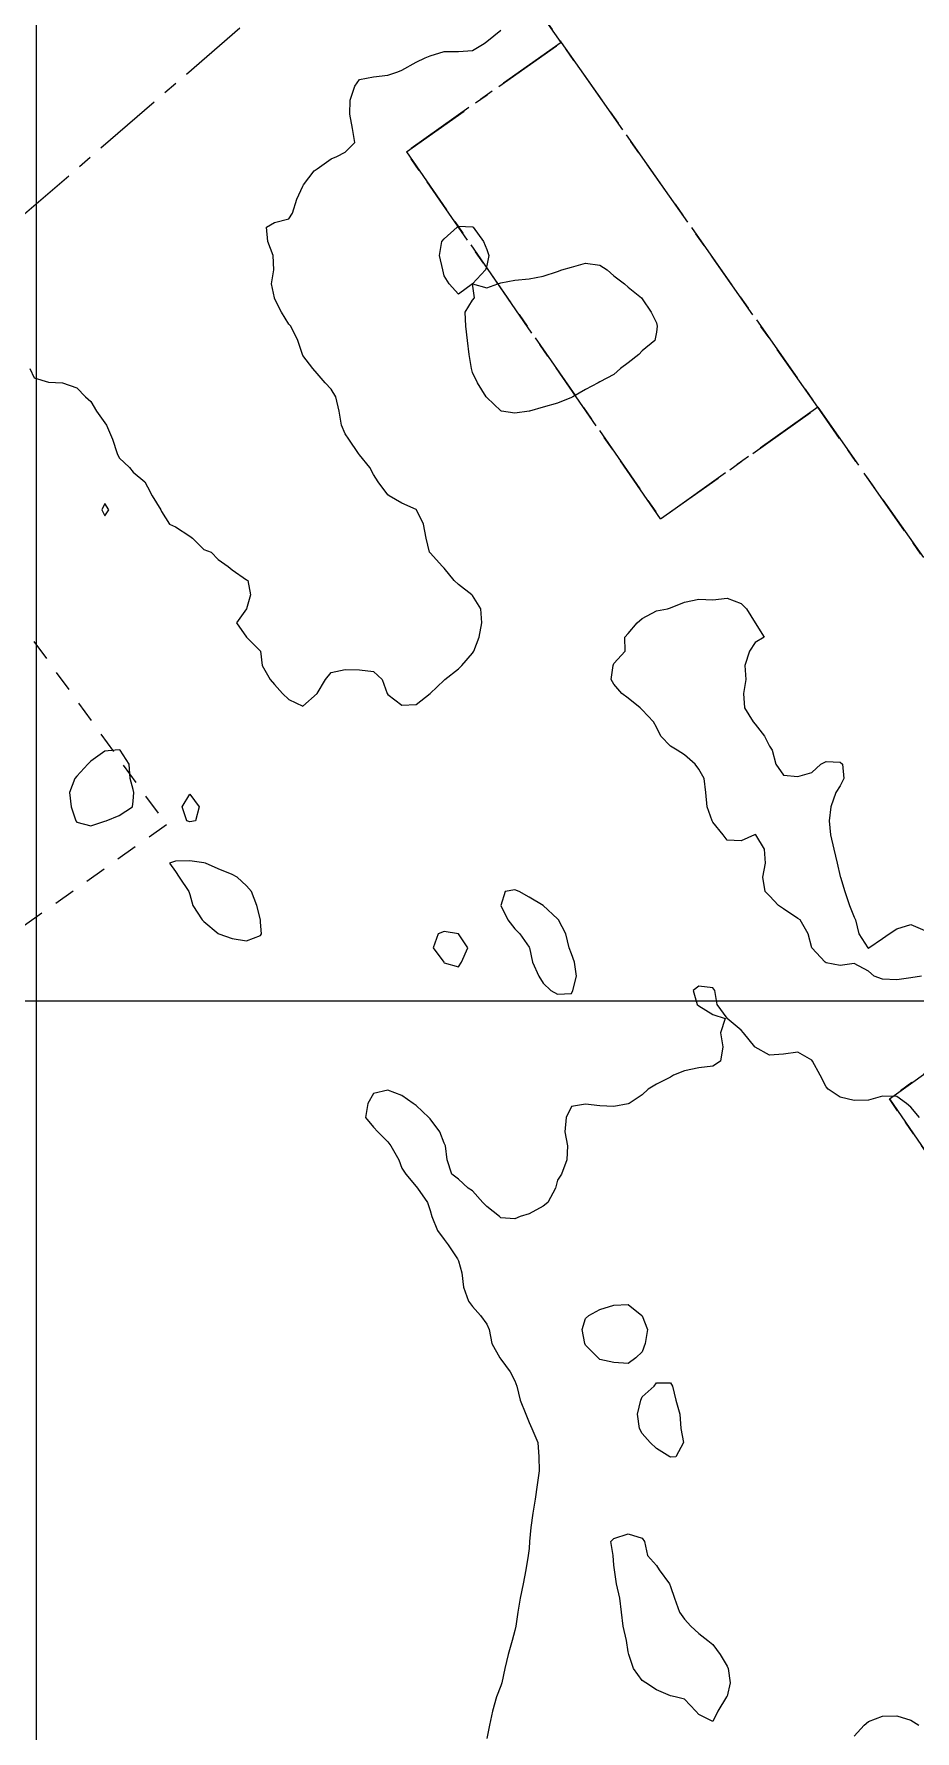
# Model space of a CAD drawing. Header units: centimetres. Extents: x 0 to 642158, y -847 to 649707.
# Drawn here: x 616666.7 to 616697.9, y 620461.5 to 620521.6 of the extents above; entities that cross this region are included whole.
import ezdxf

# ---------------------------------------------------------------- set-up
doc = ezdxf.new("R2010")
doc.units = ezdxf.units.CM
doc.header["$MEASUREMENT"] = 0
doc.linetypes.add('CENTERX2', pattern=[4, 2.5, -0.5, 0.5, -0.5])
doc.linetypes.add('JIS_02_0.7', pattern=[1.35, 0.75, -0.6])
for name, color, linetype, lineweight in [('MEV_grille', 254, 'Continuous', 9), ('WAL_parcellaire agricole', 7, 'JIS_02_0.7', 25), ('WAL_topographie 0.5', 253, 'Continuous', 20)]:
    doc.layers.add(name, color=color, linetype=linetype, lineweight=lineweight)
doc.layers.add('SPW_parcellaire cadastral', color=7, linetype='CENTERX2', lineweight=25, true_color=0xff0542)

# ---------------------------------------------------------------- blocks, each defined once
blk = doc.blocks.new('*U114')
at = {"layer": 'MEV_grille', "transparency": 33554687}
blk.add_lwpolyline([(-1338.461, 0), (1338.461, 0)], dxfattribs=at)
blk = doc.blocks.new('*U115')
at = {"layer": 'MEV_grille', "color": 0, "linetype": 'ByBlock', "lineweight": -2, "transparency": 16777216}
blk.add_blockref('*U114', (0, -1900), dxfattribs=at)
blk = doc.blocks.new('*U112')
at = {"layer": 'MEV_grille', "transparency": 33554687}
blk.add_lwpolyline([(0, 1825.476), (0, -1825.476)], dxfattribs=at)
blk = doc.blocks.new('*U113')
at = {"layer": 'MEV_grille', "color": 0, "linetype": 'ByBlock', "lineweight": -2, "transparency": 16777216}
blk.add_blockref('*U112', (1300, 0), dxfattribs=at)

msp = doc.modelspace()

# ---------------------------------------------------------------- linework, layer by layer
at = {"layer": 'SPW_parcellaire cadastral'}
for points in [[(616764.436, 620409.464), (616718.631, 620473.946), (616738.958, 620488.505), (616727.015, 620505.508), (616706.721, 620490.909), (616694.46, 620508.382), (616685.388, 620521.293), (616681.328, 620527.07), (616709.995, 620543.342), (616712.415, 620539.929), (616718.6, 620531.181), (616727.26, 620518.928), (616736.384, 620525.566), (616741.161, 620518.765), (616736.728, 620515.693), (616741.854, 620508.295), (616747.786, 620512.551), (616765.021, 620487.87), (616775.953, 620495.388), (616784.98, 620495.889), (616829.378, 620431.374), (616810.738, 620422.244), (616764.436, 620409.464)], [(616764.436, 620409.464), (616683.174, 620386.893), (616664.567, 620423.139), (616658.826, 620434.525), (616640.601, 620470.67), (616632.784, 620486.173), (616675.753, 620523.303), (616681.328, 620527.07), (616685.388, 620521.293), (616679.91, 620517.422), (616688.902, 620504.431), (616694.46, 620508.382), (616706.721, 620490.909), (616696.99, 620483.909), (616708.657, 620467.046), (616718.631, 620473.946), (616764.436, 620409.464)], [(616685.388, 620521.293), (616694.46, 620508.382), (616688.902, 620504.431), (616679.91, 620517.422), (616685.388, 620521.293)], [(616718.631, 620473.946), (616708.657, 620467.046), (616696.99, 620483.909), (616706.721, 620490.909), (616727.015, 620505.508), (616738.958, 620488.505), (616718.631, 620473.946)]]:
    msp.add_lwpolyline(points, dxfattribs=at)
at = {"layer": 'WAL_parcellaire agricole'}
msp.add_lwpolyline([(616651.688, 620350.856), (616600.26, 620451.183), (616608.425, 620461.85), (616622.173, 620477.102), (616635.172, 620488.353), (616660.419, 620508.856), (616671.421, 620493.607), (616629.925, 620464.103), (616654.179, 620430.606), (616694.925, 620460.11), (616705.425, 620453.862), (616716.176, 620445.863), (616716.18, 620413.113), (616721.93, 620412.614), (616721.929, 620425.864), (616769.174, 620460.619), (616773.174, 620458.869), (616777.174, 620462.37), (616772.548, 620470.869), (616795.671, 620482.872), (616810.299, 620459.624)], dxfattribs=at)
at = {"layer": 'WAL_topographie 0.5'}
for points in [[(616666.588, 620509.75), (616666.75, 620509.425), (616667.25, 620509.272), (616667.75, 620509.25), (616667.75, 620509.25), (616668.25, 620509.067), (616668.567, 620508.75), (616668.75, 620508.583), (616668.954, 620508.25), (616669.25, 620507.829), (616669.306, 620507.75), (616669.511, 620507.25), (616669.682, 620506.75), (616669.75, 620506.589), (616670.112, 620506.25), (616670.25, 620506.09), (616670.655, 620505.75), (616670.75, 620505.568), (616670.917, 620505.25), (616671.222, 620504.75), (616671.25, 620504.694), (616671.536, 620504.25), (616671.75, 620504.156), (616672.25, 620503.818), (616672.346, 620503.75), (616672.75, 620503.346), (616673, 620503.25), (616673.25, 620503), (616673.607, 620502.75), (616673.75, 620502.625), (616674.25, 620502.281), (616674.306, 620502.25), (616674.393, 620501.75), (616674.25, 620501.25), (616674.25, 620501.25), (616673.9, 620500.75), (616674.25, 620500.25), (616674.25, 620500.25), (616674.75, 620499.75), (616674.75, 620499.75), (616674.81, 620499.25), (616675.095, 620498.75), (616675.25, 620498.577), (616675.524, 620498.25), (616675.75, 620498.044), (616676.25, 620497.81), (616676.75, 620498.25), (616676.75, 620498.25), (616677.055, 620498.75), (616677.25, 620499), (616677.75, 620499.104), (616678.25, 620499.094), (616678.75, 620499.038), (616679.05, 620498.75), (616679.229, 620498.25), (616679.25, 620498.224), (616679.75, 620497.847), (616680.25, 620497.864), (616680.75, 620498.25), (616680.75, 620498.25), (616681.25, 620498.729), (616681.273, 620498.75), (616681.75, 620499.133), (616681.875, 620499.25), (616682.25, 620499.682), (616682.294, 620499.75), (616682.485, 620500.25), (616682.577, 620500.75), (616682.539, 620501.25), (616682.25, 620501.728), (616682.224, 620501.75), (616681.75, 620502.113), (616681.598, 620502.25), (616681.25, 620502.694), (616681.185, 620502.75), (616680.75, 620503.232), (616680.731, 620503.25), (616680.609, 620503.75), (616680.52, 620504.25), (616680.264, 620504.75), (616680.25, 620504.77), (616679.75, 620504.985), (616679.3, 620505.25), (616679.25, 620505.281), (616678.909, 620505.75), (616678.75, 620506), (616678.615, 620506.25), (616678.25, 620506.702), (616678.218, 620506.75), (616677.875, 620507.25), (616677.75, 620507.44), (616677.62, 620507.75), (616677.533, 620508.25), (616677.417, 620508.75), (616677.25, 620509.021), (616677.039, 620509.25), (616676.75, 620509.574), (616676.607, 620509.75), (616676.25, 620510.219), (616676.232, 620510.25), (616676.067, 620510.75), (616675.818, 620511.25), (616675.75, 620511.324), (616675.494, 620511.75), (616675.25, 620512.228), (616675.241, 620512.25), (616675.138, 620512.75), (616675.223, 620513.25), (616675.2, 620513.75), (616675.007, 620514.25), (616674.958, 620514.75), (616675.25, 620514.925), (616675.75, 620515.046), (616675.878, 620515.25), (616676.038, 620515.75), (616676.25, 620516.208), (616676.269, 620516.25), (616676.65, 620516.75), (616676.75, 620516.821), (616677.25, 620517.168), (616677.45, 620517.25), (616677.75, 620517.411), (616678.083, 620517.75), (616678.008, 620518.25), (616677.914, 620518.75), (616677.927, 620519.25), (616678.087, 620519.75), (616678.25, 620519.983), (616678.75, 620520.071), (616679.25, 620520.131), (616679.607, 620520.25), (616679.75, 620520.306), (616680.25, 620520.588), (616680.573, 620520.75), (616680.75, 620520.823), (616681.25, 620520.969), (616681.75, 620520.976), (616682.25, 620521.009), (616682.662, 620521.25), (616682.75, 620521.325), (616683.25, 620521.729)], [(616684.268, 620508.25), (616684.25, 620508.246), (616683.75, 620508.17), (616683.274, 620508.25), (616683.25, 620508.257), (616682.75, 620508.727), (616682.731, 620508.75), (616682.421, 620509.25), (616682.25, 620509.618), (616682.216, 620509.75), (616682.131, 620510.25), (616682.069, 620510.75), (616682.017, 620511.25), (616681.992, 620511.75), (616682.25, 620512.169), (616682.32, 620512.25), (616682.25, 620512.75), (616681.75, 620512.383), (616681.417, 620512.75), (616681.25, 620513.039), (616681.204, 620513.25), (616681.081, 620513.75), (616681.162, 620514.25), (616681.25, 620514.346), (616681.702, 620514.75), (616681.75, 620514.786), (616682.25, 620514.771), (616682.266, 620514.75), (616682.636, 620514.25), (616682.75, 620513.964), (616682.821, 620513.75), (616682.75, 620513.397), (616682.707, 620513.25), (616682.25, 620512.75), (616682.75, 620512.606), (616683.145, 620512.75), (616683.25, 620512.785), (616683.75, 620512.884), (616684.25, 620512.932), (616684.75, 620513.023), (616685.25, 620513.192), (616685.408, 620513.25), (616685.75, 620513.337), (616686.25, 620513.48), (616686.75, 620513.412), (616687.01, 620513.25), (616687.25, 620513.028), (616687.625, 620512.75), (616687.75, 620512.631), (616688.221, 620512.25), (616688.25, 620512.221), (616688.57, 620511.75), (616688.75, 620511.375), (616688.782, 620511.25), (616688.75, 620511.036), (616688.694, 620510.75), (616688.25, 620510.378), (616688.133, 620510.25), (616687.75, 620509.96), (616687.479, 620509.75), (616687.25, 620509.546), (616686.75, 620509.283), (616686.689, 620509.25), (616686.25, 620509.008), (616685.794, 620508.75), (616685.75, 620508.73), (616685.25, 620508.525), (616684.75, 620508.388), (616684.268, 620508.25)], [(616669.25, 620504.536), (616669.386, 620504.75), (616669.25, 620504.981), (616669.139, 620504.75), (616669.25, 620504.536)], [(616698.132, 620488.25), (616697.75, 620488.19), (616697.25, 620488.129), (616696.75, 620488.151), (616696.456, 620488.25), (616696.25, 620488.429), (616695.75, 620488.702), (616695.25, 620488.627), (616694.75, 620488.724), (616694.724, 620488.75), (616694.25, 620489.25), (616694.25, 620489.25), (616694.115, 620489.75), (616693.836, 620490.25), (616693.75, 620490.295), (616693.25, 620490.63), (616693.068, 620490.75), (616692.75, 620491.093), (616692.596, 620491.25), (616692.518, 620491.75), (616692.613, 620492.25), (616692.58, 620492.75), (616692.269, 620493.25), (616692.25, 620493.264), (616692.221, 620493.25), (616691.75, 620493.039), (616691.25, 620493.064), (616691.116, 620493.25), (616690.75, 620493.705), (616690.725, 620493.75), (616690.543, 620494.25), (616690.497, 620494.75), (616690.437, 620495.25), (616690.25, 620495.579), (616690.127, 620495.75), (616689.75, 620496.089), (616689.486, 620496.25), (616689.25, 620496.389), (616688.912, 620496.75), (616688.75, 620497.059), (616688.652, 620497.25), (616688.25, 620497.677), (616688.182, 620497.75), (616687.75, 620498.093), (616687.53, 620498.25), (616687.25, 620498.58), (616687.15, 620498.75), (616687.219, 620499.25), (616687.25, 620499.319), (616687.653, 620499.75), (616687.639, 620500.25), (616687.75, 620500.382), (616688.068, 620500.75), (616688.25, 620500.907), (616688.75, 620501.179), (616689.139, 620501.25), (616689.25, 620501.286), (616689.75, 620501.492), (616690.25, 620501.589), (616690.75, 620501.573), (616691.25, 620501.629), (616691.75, 620501.438), (616691.938, 620501.25), (616692.25, 620500.75), (616692.25, 620500.75), (616692.568, 620500.25), (616692.25, 620500.055), (616692.046, 620499.75), (616691.885, 620499.25), (616691.917, 620498.75), (616691.836, 620498.25), (616691.869, 620497.75), (616692.174, 620497.25), (616692.25, 620497.175), (616692.573, 620496.75), (616692.75, 620496.395), (616692.844, 620496.25), (616692.971, 620495.75), (616693.25, 620495.37), (616693.75, 620495.315), (616694.25, 620495.464), (616694.566, 620495.75), (616694.75, 620495.85), (616695.25, 620495.826), (616695.331, 620495.75), (616695.379, 620495.25), (616695.25, 620494.985), (616695.096, 620494.75), (616694.917, 620494.25), (616694.858, 620493.75), (616694.904, 620493.25), (616695.03, 620492.75), (616695.145, 620492.25), (616695.25, 620491.774), (616695.257, 620491.75), (616695.417, 620491.25), (616695.583, 620490.75), (616695.75, 620490.337), (616695.79, 620490.25), (616695.913, 620489.75), (616696.224, 620489.25), (616696.25, 620489.231), (616696.261, 620489.25), (616696.75, 620489.591), (616696.988, 620489.75), (616697.25, 620489.922), (616697.75, 620490.078), (616698.25, 620489.87)], [(616669.25, 620493.732), (616669.295, 620493.75), (616669.75, 620493.935), (616670.223, 620494.25), (616670.25, 620494.45), (616670.275, 620494.75), (616670.25, 620494.86), (616670.146, 620495.25), (616670.106, 620495.75), (616669.786, 620496.25), (616669.75, 620496.266), (616669.614, 620496.25), (616669.25, 620496.209), (616668.75, 620495.861), (616668.643, 620495.75), (616668.25, 620495.327), (616668.183, 620495.25), (616667.998, 620494.75), (616668.055, 620494.25), (616668.216, 620493.75), (616668.25, 620493.7), (616668.75, 620493.575), (616669.25, 620493.732)], [(616672.45, 620493.75), (616672.25, 620493.709), (616672.14, 620493.75), (616671.981, 620494.25), (616672.25, 620494.688), (616672.582, 620494.25), (616672.45, 620493.75)], [(616674.75, 620489.686), (616674.782, 620489.75), (616674.75, 620490.166), (616674.745, 620490.25), (616674.617, 620490.75), (616674.432, 620491.25), (616674.25, 620491.453), (616673.931, 620491.75), (616673.75, 620491.852), (616673.25, 620492.048), (616672.803, 620492.25), (616672.75, 620492.263), (616672.25, 620492.338), (616671.75, 620492.318), (616671.534, 620492.25), (616671.75, 620491.953), (616671.877, 620491.75), (616672.219, 620491.25), (616672.25, 620491.145), (616672.353, 620490.75), (616672.689, 620490.25), (616672.75, 620490.188), (616673.25, 620489.761), (616673.276, 620489.75), (616673.75, 620489.586), (616674.25, 620489.503), (616674.75, 620489.686)], [(616685.75, 620487.635), (616685.802, 620487.75), (616685.925, 620488.25), (616685.859, 620488.75), (616685.75, 620489.044), (616685.672, 620489.25), (616685.553, 620489.75), (616685.294, 620490.25), (616685.25, 620490.278), (616684.75, 620490.75), (616684.75, 620490.75), (616684.25, 620491.05), (616683.902, 620491.25), (616683.75, 620491.307), (616683.4, 620491.25), (616683.25, 620490.75), (616683.5, 620490.25), (616683.75, 620489.93), (616683.917, 620489.75), (616684.25, 620489.276), (616684.265, 620489.25), (616684.367, 620488.75), (616684.589, 620488.25), (616684.75, 620488), (616685.013, 620487.75), (616685.25, 620487.614), (616685.75, 620487.635)], [(616681.75, 620488.583), (616681.864, 620488.75), (616682.083, 620489.25), (616681.75, 620489.75), (616681.75, 620489.75), (616681.25, 620489.829), (616681.036, 620489.75), (616680.861, 620489.25), (616681.231, 620488.75), (616681.25, 620488.729), (616681.75, 620488.583)], [(616698.058, 620483.25), (616697.75, 620483.622), (616697.593, 620483.75), (616697.25, 620484), (616696.75, 620484.004), (616696.25, 620483.871), (616695.75, 620483.859), (616695.25, 620483.969), (616694.821, 620484.25), (616694.75, 620484.342), (616694.539, 620484.75), (616694.275, 620485.25), (616694.25, 620485.279), (616693.75, 620485.567), (616693.25, 620485.495), (616692.75, 620485.457), (616692.25, 620485.741), (616692.237, 620485.75), (616691.827, 620486.25), (616691.75, 620486.347), (616691.259, 620486.75), (616691.25, 620486.764), (616690.897, 620487.25), (616690.82, 620487.75), (616690.75, 620487.841), (616690.25, 620487.897), (616690.058, 620487.75), (616690.19, 620487.25), (616690.25, 620487.208), (616690.75, 620486.893), (616691.178, 620486.75), (616691.018, 620486.25), (616691.1, 620485.75), (616691.023, 620485.25), (616690.75, 620485.063), (616690.25, 620485.008), (616689.75, 620484.903), (616689.354, 620484.75), (616689.25, 620484.681), (616688.75, 620484.435), (616688.456, 620484.25), (616688.25, 620484.056), (616687.792, 620483.75), (616687.75, 620483.733), (616687.25, 620483.639), (616686.75, 620483.659), (616686.25, 620483.721), (616685.75, 620483.639), (616685.566, 620483.25), (616685.515, 620482.75), (616685.61, 620482.25), (616685.579, 620481.75), (616685.391, 620481.25), (616685.25, 620481.033), (616685.185, 620480.75), (616684.914, 620480.25), (616684.75, 620480.114), (616684.25, 620479.845), (616683.935, 620479.75), (616683.75, 620479.665), (616683.25, 620479.706), (616683.205, 620479.75), (616682.75, 620480.103), (616682.615, 620480.25), (616682.25, 620480.656), (616682.09, 620480.75), (616681.75, 620481.073), (616681.517, 620481.25), (616681.351, 620481.75), (616681.293, 620482.25), (616681.25, 620482.348), (616681.09, 620482.75), (616680.75, 620483.203), (616680.704, 620483.25), (616680.25, 620483.678), (616680.149, 620483.75), (616679.75, 620484.036), (616679.25, 620484.225), (616678.75, 620484.106), (616678.548, 620483.75), (616678.468, 620483.25), (616678.75, 620482.911), (616678.9, 620482.75), (616679.25, 620482.39), (616679.356, 620482.25), (616679.639, 620481.75), (616679.75, 620481.458), (616679.893, 620481.25), (616680.25, 620480.814), (616680.305, 620480.75), (616680.651, 620480.25), (616680.75, 620479.958), (616680.806, 620479.75), (616681.006, 620479.25), (616681.25, 620478.936), (616681.393, 620478.75), (616681.721, 620478.25), (616681.75, 620478.177), (616681.865, 620477.75), (616681.927, 620477.25), (616682.108, 620476.75), (616682.25, 620476.56), (616682.532, 620476.25), (616682.75, 620475.94), (616682.839, 620475.75), (616682.937, 620475.25), (616683.21, 620474.75), (616683.25, 620474.696), (616683.579, 620474.25), (616683.75, 620473.933), (616683.811, 620473.75), (616683.935, 620473.25), (616684.13, 620472.75), (616684.25, 620472.464), (616684.346, 620472.25), (616684.558, 620471.75), (616684.598, 620471.25), (616684.607, 620470.75), (616684.533, 620470.25), (616684.467, 620469.75), (616684.386, 620469.25), (616684.312, 620468.75), (616684.268, 620468.25), (616684.25, 620468), (616684.222, 620467.75), (616684.131, 620467.25), (616684.036, 620466.75), (616683.939, 620466.25), (616683.846, 620465.75), (616683.776, 620465.25), (616683.75, 620465.1), (616683.655, 620464.75), (616683.51, 620464.25), (616683.394, 620463.75), (616683.28, 620463.25), (616683.25, 620463.139), (616683.101, 620462.75), (616682.957, 620462.25), (616682.853, 620461.75), (616682.75, 620461.283)], [(616688.023, 620474.75), (616687.75, 620474.543), (616687.25, 620474.583), (616686.75, 620474.695), (616686.688, 620474.75), (616686.25, 620475.194), (616686.222, 620475.25), (616686.131, 620475.75), (616686.25, 620476.137), (616686.363, 620476.25), (616686.75, 620476.461), (616687.25, 620476.611), (616687.75, 620476.632), (616688.237, 620476.25), (616688.25, 620476.233), (616688.439, 620475.75), (616688.356, 620475.25), (616688.25, 620474.958), (616688.023, 620474.75)], [(616689.438, 620471.25), (616689.25, 620471.23), (616689.225, 620471.25), (616688.75, 620471.54), (616688.533, 620471.75), (616688.25, 620472.07), (616688.158, 620472.25), (616688.08, 620472.75), (616688.197, 620473.25), (616688.25, 620473.369), (616688.671, 620473.75), (616688.75, 620473.865), (616689.25, 620473.865), (616689.323, 620473.75), (616689.444, 620473.25), (616689.576, 620472.75), (616689.613, 620472.25), (616689.708, 620471.75), (616689.438, 620471.25)], [(616690.922, 620462.25), (616690.75, 620461.883), (616690.25, 620462.125), (616690.143, 620462.25), (616689.75, 620462.673), (616689.417, 620462.75), (616689.25, 620462.786), (616688.75, 620463), (616688.375, 620463.25), (616688.25, 620463.327), (616687.944, 620463.75), (616687.772, 620464.25), (616687.75, 620464.35), (616687.689, 620464.75), (616687.579, 620465.25), (616687.521, 620465.75), (616687.456, 620466.25), (616687.338, 620466.75), (616687.267, 620467.25), (616687.25, 620467.417), (616687.217, 620467.75), (616687.135, 620468.25), (616687.25, 620468.357), (616687.75, 620468.524), (616688.25, 620468.366), (616688.331, 620468.25), (616688.435, 620467.75), (616688.75, 620467.396), (616688.855, 620467.25), (616689.212, 620466.75), (616689.25, 620466.663), (616689.396, 620466.25), (616689.567, 620465.75), (616689.75, 620465.5), (616689.966, 620465.25), (616690.25, 620464.996), (616690.568, 620464.75), (616690.75, 620464.607), (616691.006, 620464.25), (616691.25, 620463.837), (616691.285, 620463.75), (616691.355, 620463.25), (616691.25, 620462.778), (616691.233, 620462.75), (616690.922, 620462.25)], [(616695.75, 620461.357), (616696.103, 620461.75), (616696.25, 620461.877), (616696.75, 620462.071), (616697.25, 620462.085), (616697.75, 620461.922), (616698.034, 620461.75)]]:
    msp.add_lwpolyline(points, dxfattribs=at)

# ---------------------------------------------------------------- block references
at = {"layer": 'MEV_grille', "transparency": 33554687}
for name, p in [('*U113', (615366.814, 620593.644)), ('*U115', (616669.481, 622387.381))]:
    msp.add_blockref(name, p, dxfattribs=at)

doc.saveas('drawing.dxf')
